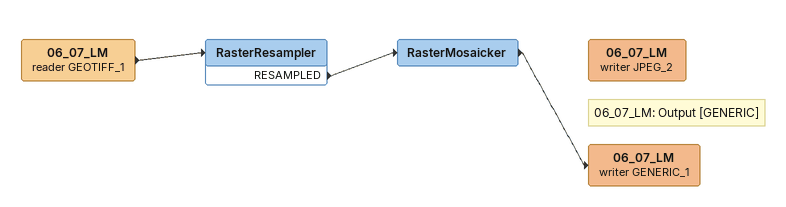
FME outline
06_07_LM (reader GEOTIFF_1)
    -> RasterResampler
RasterResampler
    RESAMPLED -> RasterMosaicker
RasterMosaicker
    -> 06_07_LM (writer GENERIC_1)
Note: 06_07_LM: Output [GENERIC]
06_07_LM (writer GENERIC_1)
06_07_LM (writer JPEG_2)
